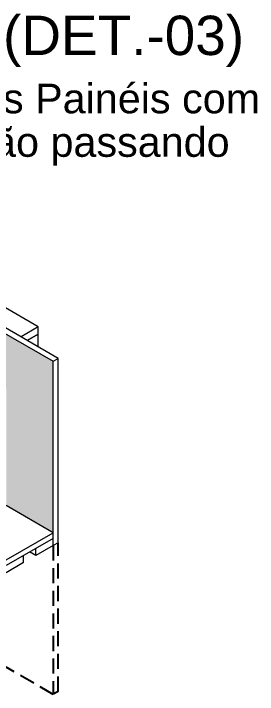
# Model space of a CAD drawing. Extents: x -23436 to 4767, y -4638 to 9755.
# Drawn here: x -15628.5 to -15525.7, y 7890.6 to 8177.5 of the extents above; entities that cross this region are included whole.
import ezdxf
from ezdxf.enums import TextEntityAlignment as Align

# ---------------------------------------------------------------- set-up
doc = ezdxf.new("R2010")
doc.units = 0
doc.linetypes.add('HIDDEN', pattern=[9.525, 6.35, -3.175])
doc.layers.get('0').update_dxf_attribs({"lineweight": 13})
for name, color, linetype, lineweight in [('Carimbo', 7, 'Continuous', 13), ('Demarcação 1', 252, 'Continuous', 9), ('Madeira', 100, 'Continuous', 13), ('Texto Seção', 7, 'Continuous', 15)]:
    doc.layers.add(name, color=color, linetype=linetype, lineweight=lineweight)
doc.layers.add('Concreto', color=250, linetype='HIDDEN')
doc.styles.add('ARIAL', font='arial.ttf', dxfattribs={"oblique": 15, "height": 25})
doc.styles.add('RICARDO', font='arial.ttf', dxfattribs={"width": 0.8})

msp = doc.modelspace()

# ---------------------------------------------------------------- hatches: boundary and pattern name
at = {"layer": 'Demarcação 1'}
msp.add_hatch(color=256, dxfattribs=at).paths.add_polyline_path([(-15795.84, 8137.22), (-15795.84, 8114.35), (-15631.66, 8019.56), (-15631.66, 7970.21), (-15611.85, 7958.77), (-15611.85, 8031)])

# ---------------------------------------------------------------- linework, layer by layer
at = {"extrusion": (-1e-16, 0.816497, 0.57735)}
for p, q in [((-15609.77, 8032.2), (-15793.76, 8138.42)), ((-15795.84, 8137.22), (-15611.85, 8031)), ((-15611.85, 8031), (-15609.77, 8032.2)), ((-15609.77, 7954.56), (-15609.77, 8032.2)), ((-15611.85, 7953.36), (-15611.85, 8031)), ((-15611.85, 7958.77), (-15631.66, 7970.21)), ((-15631.66, 7947.34), (-15611.85, 7958.77)), ((-15611.85, 7956.37), (-15631.66, 7944.93)), ((-15609.77, 7954.56), (-15611.85, 7953.36))]:
    msp.add_line(p, q, dxfattribs=at)
at = {"layer": 'Concreto', "extrusion": (-1e-16, 0.816497, 0.57735)}
for p, q in [((-15609.77, 7891.86), (-15609.77, 7954.56)), ((-15609.74, 7891.88), (-15611.82, 7890.68))]:
    msp.add_line(p, q, dxfattribs=at)
at = {"layer": 'Concreto'}
for p, q in [((-15611.85, 7953.36), (-15611.85, 7890.66)), ((-15611.82, 7890.64), (-15631.66, 7902.09))]:
    msp.add_line(p, q, dxfattribs=at)
at = {"layer": 'Madeira', "extrusion": (-1e-16, 0.816497, 0.57735)}
for p, q in [((-15618.11, 8045.44), (-15786.46, 8142.64)), ((-15618.11, 8045.44), (-15625.41, 8041.23)), ((-15618.11, 8042.43), (-15618.11, 8045.44)), ((-15622.8, 8039.72), (-15618.11, 8042.43)), ((-15618.11, 8042.43), (-15622.8, 8039.72)), ((-15618.11, 8037.01), (-15618.11, 8042.43)), ((-15611.85, 7953.36), (-15619.15, 7949.15)), ((-15619.15, 7949.15), (-15619.15, 7952.15)), ((-15624.36, 7946.14), (-15624.36, 7949.15)), ((-15619.15, 7949.15), (-15621.76, 7950.65)), ((-15624.36, 7946.14), (-15631.66, 7941.92))]:
    msp.add_line(p, q, dxfattribs=at)

# ---------------------------------------------------------------- texts
at = {"layer": 'Carimbo', "color": 2, "style": 'ARIAL'}
for s, p in [('Detalhe dos Painéis com', (-15620.92, 8142.07)), ('Estruturação passando', (-15627, 8121.8))]:
    msp.add_text(s, height=12.4711, dxfattribs=at).set_placement(p, align=Align.MIDDLE)
at = {"layer": 'Texto Seção', "style": 'RICARDO'}
msp.add_text('Detalhe (DET.-03) ', height=16.5788, dxfattribs=at).set_placement((-15622.07, 8168.32), align=Align.MIDDLE_CENTER)

doc.saveas('drawing.dxf')
